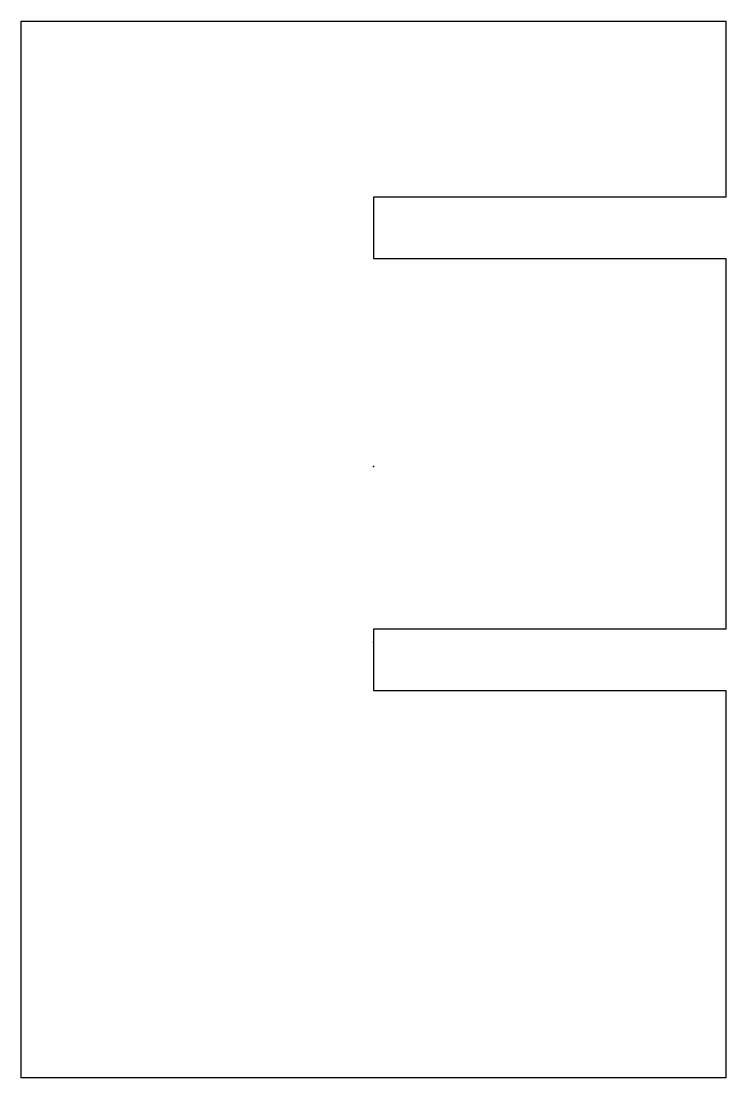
# Model space of a CAD drawing. Header units: millimetres. Extents: x -20 to 20, y -34.7 to 25.3.
import ezdxf

# ---------------------------------------------------------------- set-up
doc = ezdxf.new("R2010")
doc.units = ezdxf.units.MM
doc.header["$MEASUREMENT"] = 0
doc.layers.add('base_divider_sketch v1_Sketch1', color=7, linetype='Continuous')

msp = doc.modelspace()

# ---------------------------------------------------------------- linework, layer by layer
at = {"layer": 'base_divider_sketch v1_Sketch1'}
for p, q in [((-20, -34.714), (-20, 25.286)), ((-20, -34.714), (-20, 25.286)), ((-20, 25.286), (20, 25.286)), ((-20, 25.286), (20, 25.286)), ((20, 25.286), (20, 15.286)), ((20, 25.286), (20, 15.286)), ((0, 15.286), (0, 11.806)), ((20, 15.286), (0, 15.286)), ((0, 15.286), (0, 11.806)), ((20, 15.286), (0, 15.286)), ((0, 11.806), (20, 11.806)), ((0, 11.806), (20, 11.806)), ((20, 11.806), (20, -9.234)), ((20, 11.806), (20, -9.234)), ((20, -9.234), (0, -9.234)), ((0, -9.234), (0, -12.714)), ((20, -9.234), (0, -9.234)), ((0, -9.234), (0, -12.714)), ((0, -12.714), (20, -12.714)), ((0, -12.714), (20, -12.714)), ((20, -12.714), (20, -34.714)), ((20, -12.714), (20, -34.714)), ((20, -34.714), (-20, -34.714)), ((20, -34.714), (-20, -34.714))]:
    msp.add_line(p, q, dxfattribs=at)
for p in [(0, 0), (0, -10), (0, -10)]:
    msp.add_point(p, dxfattribs=at)

doc.saveas('drawing.dxf')
